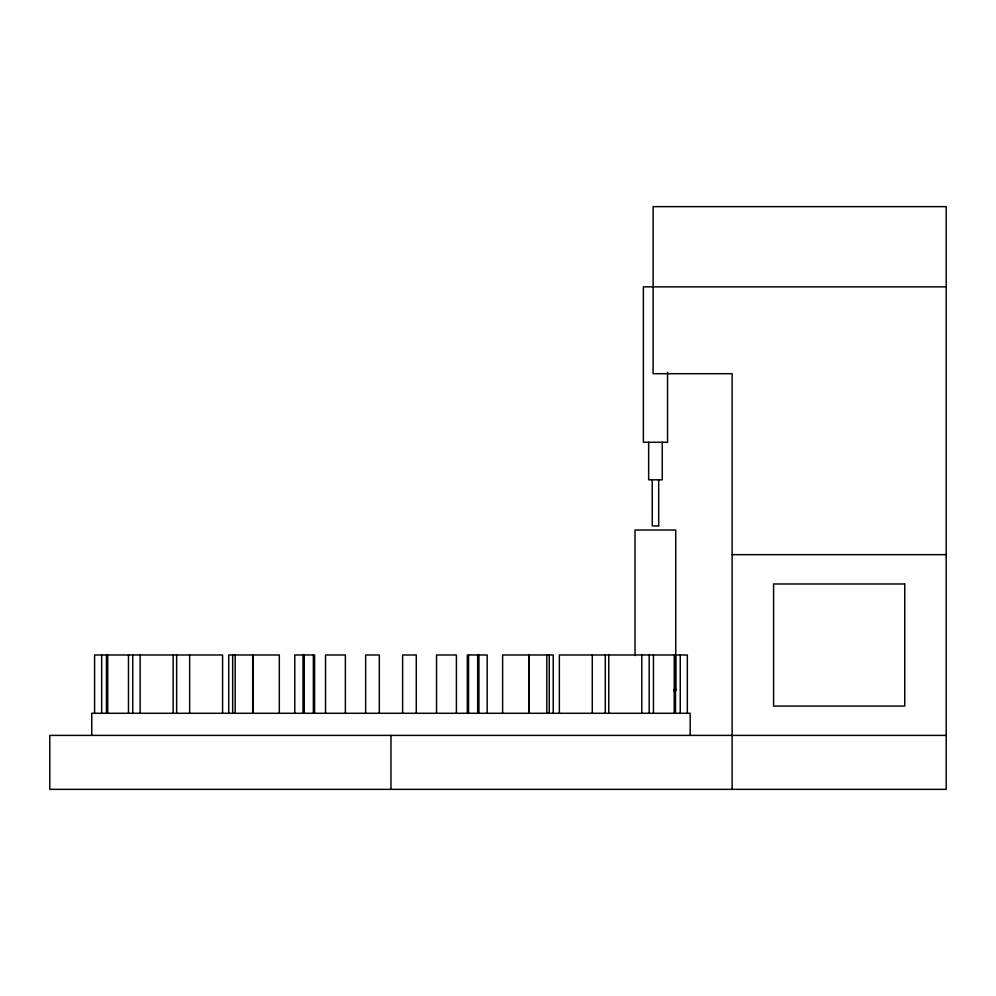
<?xml version="1.0" encoding="UTF-8"?>
<svg xmlns="http://www.w3.org/2000/svg" width="996" height="996" viewBox="0 0 996 996"><rect width="100%" height="100%" fill="white"/><g stroke="black" fill="none" stroke-linecap="round" stroke-linejoin="round"><path stroke-width="1.49" d="M946.2 286.86L643.366 286.86L643.366 442.274L667.544 442.274L667.544 372.342M658.667 525.925L652.255 525.925L652.231 479.823M732.135 554.66L946.2 554.66M674.143 689.668L675.736 689.668L675.736 530.021L635.025 530.021L635.025 655.567M946.2 735.397L49.8 735.397L49.8 789.355L946.2 789.355L946.2 206.645L653.115 206.645L653.115 373.699L732.135 373.699L732.135 789.355M674.541 689.357L675.811 689.431L673.881 689.568L675.811 689.456L674.927 689.369M690.178 735.397L690.178 713.285L91.757 713.285L91.757 735.397M687.327 713.285L687.327 654.982L559.354 654.982L559.354 713.285M680.243 654.982L680.243 713.285M675.5 654.982L675.5 713.285M674.217 654.982L674.217 713.285M662.265 442.274L662.265 479.823L648.657 479.823L648.657 442.274M658.68 479.823L658.68 525.925M653.451 654.982L653.451 713.285M649.193 654.982L649.193 713.285M641.798 654.982L641.798 713.285M608.768 654.982L608.768 713.285M605.294 654.982L605.294 713.285M592.284 654.982L592.284 713.285M553.228 713.285L553.228 654.982L502.619 654.982L502.619 713.285M549.244 654.982L549.244 713.285M546.792 654.982L546.792 713.285M529.25 654.982L529.25 713.285M529.05 654.982L529.05 713.285M487.169 713.285L487.169 654.982L467.311 654.982L467.311 713.285M478.939 654.982L478.939 713.285M477.657 654.982L477.657 713.285M468.581 654.982L468.581 713.285M456.405 713.285L456.405 654.982L436.547 654.982L436.547 713.285M416.278 713.285L416.278 654.982L402.621 654.982L402.621 713.285M390.967 735.397L390.967 789.355M379.302 713.285L379.302 654.982L365.656 654.982L365.656 713.285M345.375 713.285L345.375 654.982L325.53 654.982L325.53 713.285M314.612 713.285L314.612 654.982L294.766 654.982L294.766 713.285M313.342 654.982L313.342 713.285M304.266 654.982L304.266 713.285M302.996 654.982L302.996 713.285M279.316 713.285L279.316 654.982L228.707 654.982L228.707 713.285M252.884 654.982L252.884 713.285M252.673 654.982L252.673 713.285M235.143 654.982L235.143 713.285M232.678 654.982L232.678 713.285M222.581 713.285L222.581 654.982L94.595 654.982L94.595 713.285M189.651 654.982L189.651 713.285M176.641 654.982L176.641 713.285M173.155 654.982L173.155 713.285M140.137 654.982L140.137 713.285M132.729 654.982L132.729 713.285M128.472 654.982L128.472 713.285M107.717 654.982L107.717 713.285M106.435 654.982L106.435 713.285M101.679 654.982L101.679 713.285M673.607 690.726A20.468 1.444 1.1 0 1 674.939 690.987L675.338 690.963A20.468 1.992 -1.5 0 0 675.686 690.265M904.742 583.98L773.593 583.98L773.593 706.077L904.742 706.077L904.742 583.98"/></g></svg>
